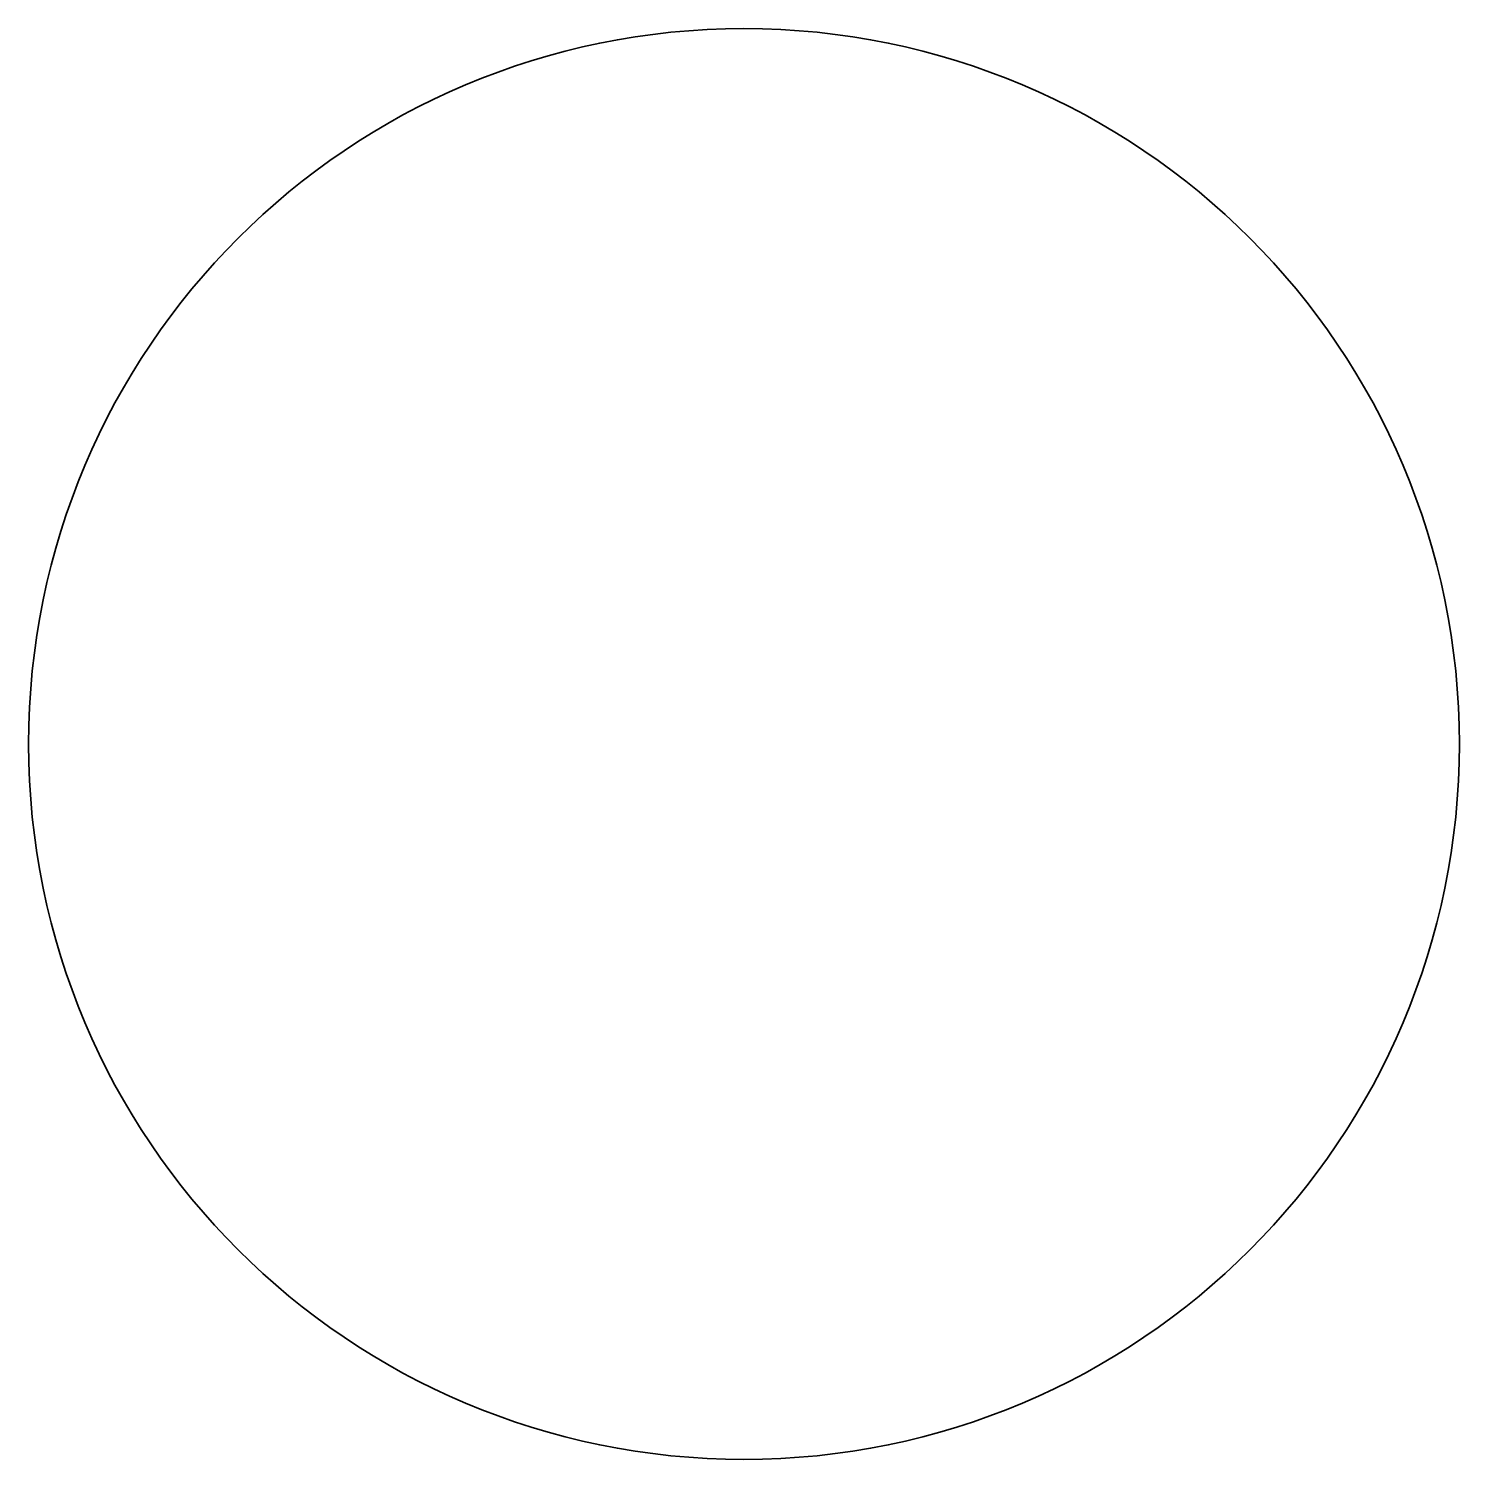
# Model space of a CAD drawing. Header units: inches. Extents: x 2.65 to 5.3, y 2.65 to 5.35.
# Drawn here: x 2.7 to 5.3, y 2.7 to 5.3 of the extents above; entities that cross this region are included whole.
import ezdxf

# ---------------------------------------------------------------- set-up
doc = ezdxf.new("R2010")
doc.units = ezdxf.units.IN
doc.header["$MEASUREMENT"] = 0
doc.layers.add('Layer 1', color=7, linetype='Continuous')

msp = doc.modelspace()

# ---------------------------------------------------------------- linework, layer by layer
at = {"layer": 'Layer 1', "color": 7, "lineweight": 35, "true_color": 0xffffff}
msp.add_open_spline([(2.7, 4), (2.7, 4.718), (3.282, 5.3), (4, 5.3), (4.718, 5.3), (5.3, 4.718), (5.3, 4), (5.3, 3.282), (4.718, 2.7), (4, 2.7), (3.282, 2.7), (2.7, 3.282), (2.7, 4)], degree=3, knots=[0, 0, 0, 0, 1, 1, 1, 2, 2, 2, 3, 3, 3, 4, 4, 4, 4], dxfattribs=at)

doc.saveas('drawing.dxf')
